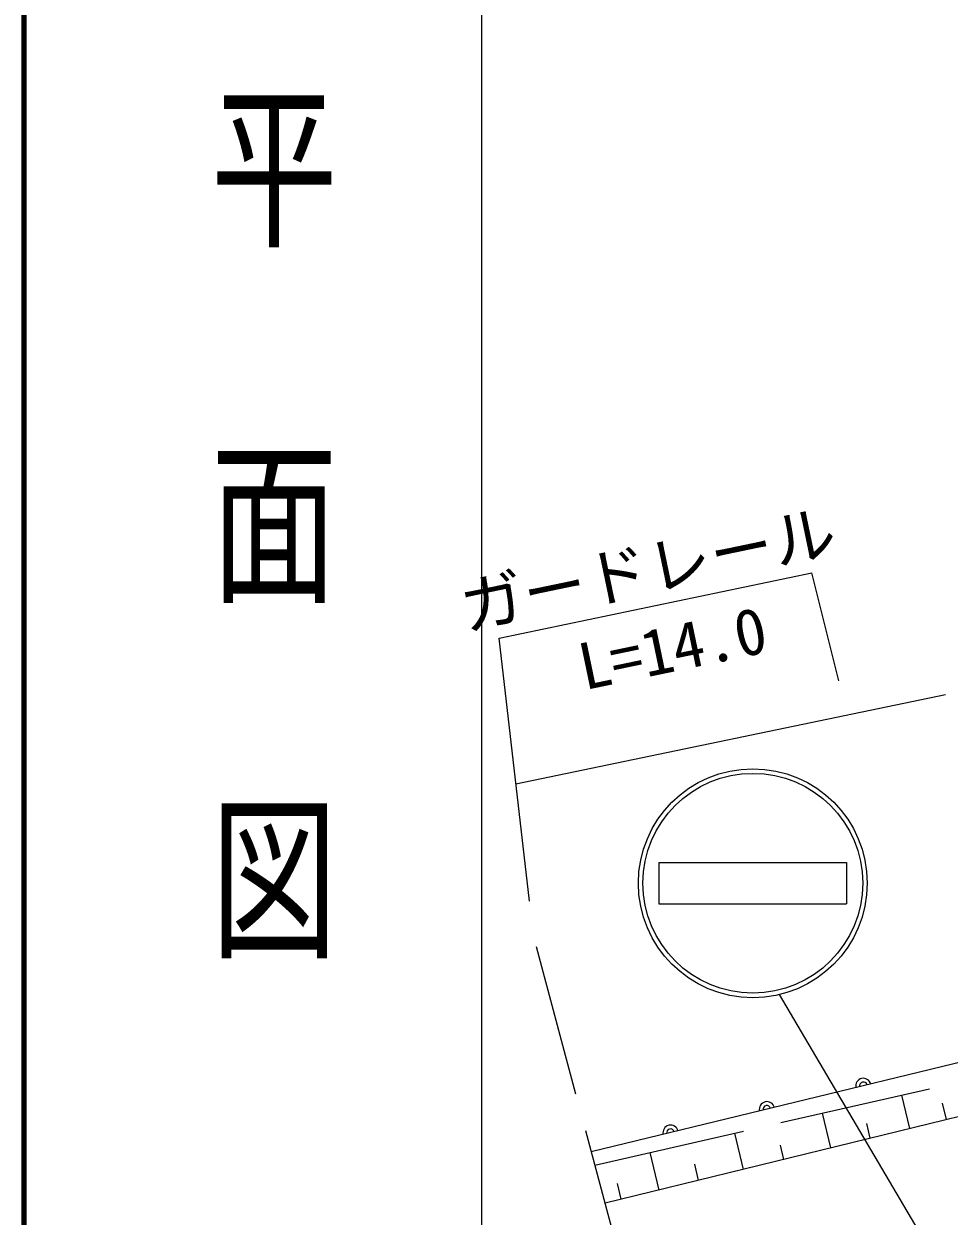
# Model space of a CAD drawing. Units: millimetres, scale not verified. Extents: x 40000 to 680000, y 20000 to 380000.
# Drawn here: x 40000 to 76388, y 296638 to 343510 of the extents above; entities that cross this region are included whole.
import ezdxf
from ezdxf.enums import TextEntityAlignment as Align

# ---------------------------------------------------------------- set-up
doc = ezdxf.new("R2010")
doc.units = ezdxf.units.MM
doc.header["$LTSCALE"] = 1000
doc.linetypes.add('DASHED', pattern=[7.5, 6, -1.5])
for name, color, linetype, lineweight in [('M-BGD', 7, 'Continuous', 25), ('M-STR-HTXT', 7, 'Continuous', 13), ('M-STR-STRC', 7, 'Continuous', 25), ('M-TTL', 2, 'Continuous', 140), ('M-TTL-BAND', 7, 'Continuous', 25)]:
    doc.layers.add(name, color=color, linetype=linetype, lineweight=lineweight)
doc.styles.add('@ＭＳ ゴシック', font='')
doc.styles.add('ＭＳ ゴシック', font='')
doc.styles.get('@ＭＳ ゴシック').set_extended_font_data('@MS Gothic')
doc.styles.get('ＭＳ ゴシック').set_extended_font_data('MS Gothic')

msp = doc.modelspace()

# ---------------------------------------------------------------- linework, layer by layer
at = {"layer": 'M-BGD', "linetype": 'DASHED'}
for p, q in [((60144, 307245), (69872, 270989)), ((62451, 298648), (90074, 304943))]:
    msp.add_line(p, q, dxfattribs=at)
at = {"layer": 'M-BGD'}
for p, q in [((89968, 305877), (62313, 299161)), ((90711, 303967), (62854, 297147)), ((74516, 301398), (74827, 300079)), ((76109, 301081), (76274, 300433)), ((71399, 300687), (71722, 299318)), ((73137, 300274), (73273, 299698)), ((67944, 299900), (68281, 298476)), ((64617, 299142), (64966, 297664)), ((69741, 299425), (69873, 298866)), ((66367, 298682), (66517, 298044)), ((63331, 297918), (63477, 297300))]:
    msp.add_line(p, q, dxfattribs=at)
for centre, radius in [((73012, 301759), 300), ((73012, 301759), 150), ((69222, 300839), 300), ((69222, 300839), 150), ((65432, 299918), 300), ((65432, 299918), 150)]:
    msp.add_arc(centre, radius, 13.6516, 193.6516, dxfattribs=at)
at = {"layer": 'M-STR-HTXT'}
for p, q in [((58688, 319362), (70985, 321924)), ((72045, 317684), (70985, 321924)), ((59888, 309019), (58688, 319362)), ((59353, 313627), (76241, 317145))]:
    msp.add_line(p, q, dxfattribs=at)
at = {"layer": 'M-STR-STRC'}
for p, q in [((64977, 310536), (72357, 310536)), ((64977, 310536), (64977, 308916)), ((72357, 310536), (72357, 308916)), ((64977, 308916), (72357, 308916)), ((69701, 305346), (79304, 289079))]:
    msp.add_line(p, q, dxfattribs=at)
for radius in [4500, 4320]:
    msp.add_circle((68667, 309726), radius, dxfattribs=at)
at = {"layer": 'M-TTL'}
msp.add_line((40000, 380000), (40000, 20000), dxfattribs=at)
at = {"layer": 'M-TTL-BAND'}
msp.add_line((58000, 370000), (58000, 20000), dxfattribs=at)

# ---------------------------------------------------------------- texts
at = {"layer": 'M-STR-HTXT', "style": 'ＭＳ ゴシック'}
for s, p in [('ガードレール', (64837, 320643)), ('L=14.0', (65810, 317535))]:
    msp.add_text(s, height=1833, rotation=11.768, dxfattribs=at).set_placement(p, align=Align.BOTTOM_CENTER)
at = {"layer": 'M-TTL-BAND', "style": '@ＭＳ ゴシック', "width": 1.4}
msp.add_text('平  面  図', height=3666, rotation=270, dxfattribs=at).set_placement((49777, 306475), align=Align.MIDDLE_RIGHT)

doc.saveas('drawing.dxf')
